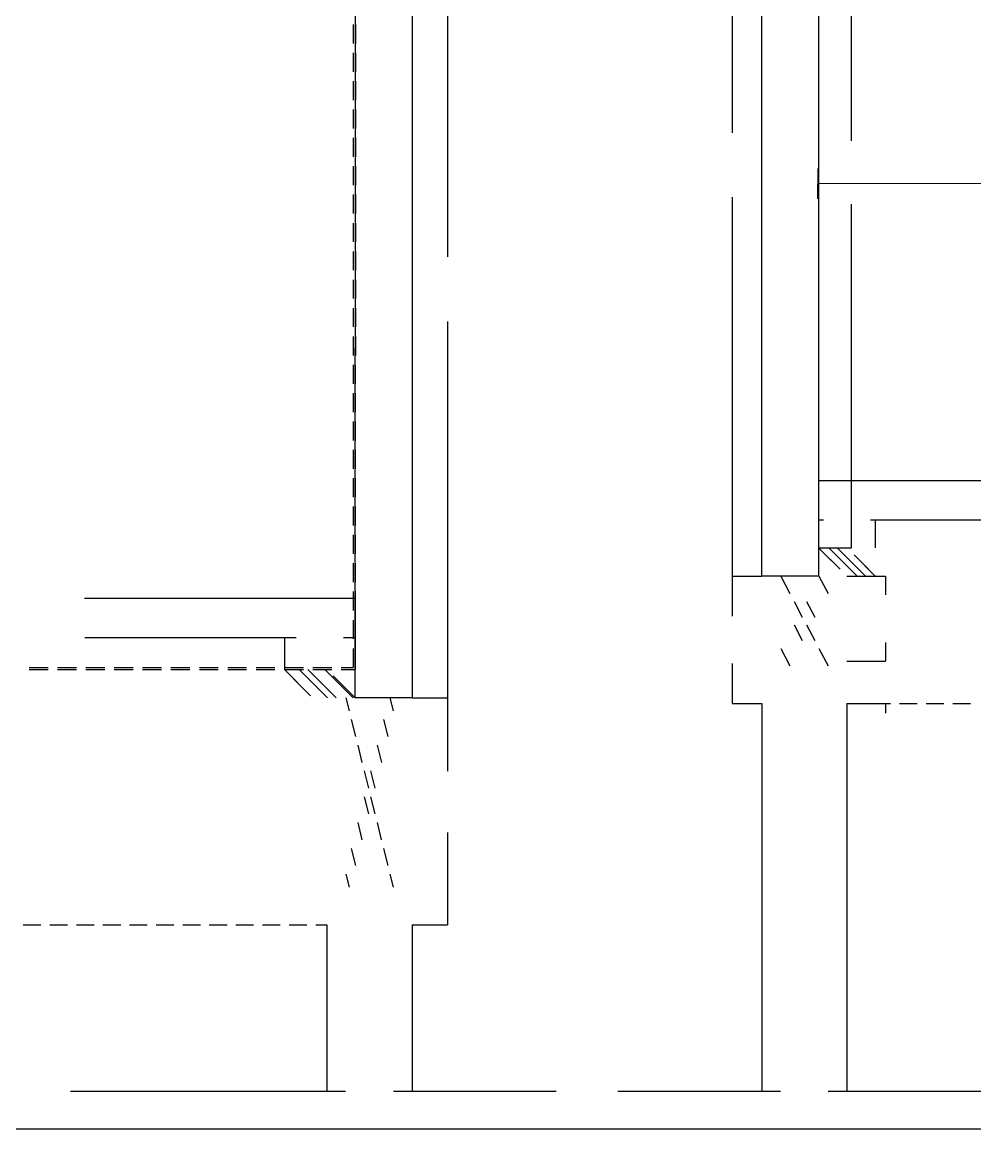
# Model space of a CAD drawing. Header units: metres. Extents: x -20.8 to 16.7, y -14.9 to 14.7.
# Drawn here: x -12.87 to -7.83, y -14.94 to -9.08 of the extents above; entities that cross this region are included whole.
import ezdxf

# ---------------------------------------------------------------- set-up
doc = ezdxf.new("R2010")
doc.units = ezdxf.units.M
doc.layers.add('CAD_DIM_WALL_TO_WALL', color=1, linetype='Continuous')
doc.layers.add('CAD_PLAN_WALLS', color=8, linetype='Continuous')

msp = doc.modelspace()

# ---------------------------------------------------------------- linework, layer by layer
at = {"layer": 'CAD_DIM_WALL_TO_WALL'}
for p, q in [((-8.6662, -9.856), (-8.6664, -10.016)), ((-5.603, -9.94), (-8.6663, -9.936))]:
    msp.add_line(p, q, dxfattribs=at)
at = {"layer": 'CAD_PLAN_WALLS'}
for p, q in [((-9.1185, -7.6616), (-9.1186, -9.667)), ((-8.9615, -12.0127), (-8.9614, -7.6617)), ((-8.6613, -7.6617), (-8.6614, -12.0127)), ((-8.4889, -7.8917), (-8.489, -9.7093)), ((-11.112, -12.6578), (-11.1119, -8.3318)), ((-10.8118, -8.3318), (-10.8119, -12.6578)), ((-10.6245, -8.3318), (-10.6246, -10.324)), ((-11.1239, -9.0945), (-11.1239, -9.1945)), ((-11.1119, -9.0945), (-11.1119, -9.1945)), ((-11.1239, -9.2445), (-11.1239, -9.3445)), ((-11.1119, -9.2445), (-11.1119, -9.3445)), ((-11.1239, -9.3945), (-11.1239, -9.4946)), ((-11.1119, -9.3945), (-11.1119, -9.4946)), ((-11.1239, -9.5446), (-11.1239, -9.6446)), ((-11.1119, -9.5446), (-11.1119, -9.6446)), ((-11.1239, -9.6946), (-11.1239, -9.7946)), ((-11.1119, -9.6946), (-11.1119, -9.7946)), ((-11.1239, -9.8446), (-11.1239, -9.9447)), ((-11.1119, -9.8446), (-11.1119, -9.9447)), ((-11.1239, -9.9947), (-11.1239, -10.0947)), ((-11.1119, -9.9947), (-11.1119, -10.0947)), ((-9.1186, -10.0073), (-9.1186, -12.0127)), ((-8.489, -10.045), (-8.489, -11.8627)), ((-11.1239, -10.1447), (-11.1239, -10.2447)), ((-11.1119, -10.1447), (-11.1119, -10.2447)), ((-11.1239, -10.2947), (-11.1239, -10.3948)), ((-11.1119, -10.2947), (-11.1119, -10.3948)), ((-11.1239, -10.4448), (-11.1239, -10.5448)), ((-11.1119, -10.4448), (-11.1119, -10.5448)), ((-11.1239, -10.5948), (-11.1239, -10.6948)), ((-11.1119, -10.5948), (-11.1119, -10.6948)), ((-10.6246, -10.6655), (-10.6246, -12.6578)), ((-11.1239, -10.7448), (-11.124, -10.8449)), ((-11.1119, -10.7448), (-11.1119, -10.8449)), ((-11.124, -10.8949), (-11.124, -10.9949)), ((-11.112, -10.8949), (-11.112, -10.9949)), ((-11.124, -11.0449), (-11.124, -11.1449)), ((-11.112, -11.0449), (-11.112, -11.1449)), ((-11.124, -11.1949), (-11.124, -11.295)), ((-11.112, -11.1949), (-11.112, -11.295)), ((-11.124, -11.345), (-11.124, -11.445)), ((-11.112, -11.345), (-11.112, -11.445)), ((-11.124, -11.495), (-11.124, -11.595)), ((-11.112, -11.495), (-11.112, -11.595)), ((-8.6614, -11.5079), (-8.6614, -11.8626)), ((-8.6614, -11.5079), (-7.3039, -11.508)), ((-11.124, -11.645), (-11.124, -11.7451)), ((-11.112, -11.645), (-11.112, -11.7451)), ((-8.6615, -11.7146), (-8.6355, -11.7146)), ((-8.6614, -11.7145), (-8.6614, -11.8626)), ((-8.3873, -11.7146), (-8.3613, -11.7146)), ((-8.3614, -11.7145), (-8.3614, -11.8626)), ((-8.3614, -11.7145), (-8.3614, -11.8626)), ((-8.3614, -11.7146), (-7.3049, -11.7146)), ((-11.124, -11.7951), (-11.124, -11.8951)), ((-11.112, -11.7951), (-11.112, -11.8951)), ((-8.6614, -11.8626), (-8.489, -11.8626)), ((-8.6614, -11.8626), (-8.5923, -11.9318)), ((-8.6614, -11.8626), (-8.5474, -11.9767)), ((-8.6076, -11.8626), (-8.4575, -12.0127)), ((-8.5627, -11.8626), (-8.4126, -12.0127)), ((-11.124, -11.9451), (-11.124, -12.0451)), ((-11.112, -11.9451), (-11.112, -12.0451)), ((-8.4728, -11.9012), (-8.3614, -12.0127)), ((-8.4279, -11.9461), (-8.3614, -12.0127)), ((-9.1187, -12.0126), (-8.9615, -12.0126)), ((-9.1187, -12.0126), (-8.9615, -12.0126)), ((-9.1186, -12.0126), (-9.1186, -12.2251)), ((-8.6614, -12.0127), (-8.9615, -12.0127)), ((-8.8615, -12.0126), (-8.8129, -12.105)), ((-8.66, -12.0126), (-8.6114, -12.105)), ((-8.5114, -12.0126), (-8.3081, -12.0127)), ((-8.3081, -12.0126), (-8.3081, -12.1113)), ((-11.124, -12.0951), (-11.124, -12.1952)), ((-11.112, -12.0951), (-11.112, -12.1952)), ((-12.5445, -12.1303), (-11.1119, -12.1304)), ((-11.112, -12.1303), (-11.112, -12.5077)), ((-8.791, -12.1465), (-8.7474, -12.2295)), ((-8.7255, -12.1465), (-8.6819, -12.2295)), ((-11.124, -12.2452), (-11.124, -12.3452)), ((-11.112, -12.2452), (-11.112, -12.3452)), ((-8.791, -12.2709), (-8.7474, -12.3539)), ((-8.7255, -12.2709), (-8.6819, -12.3539)), ((-12.5435, -12.3379), (-11.487, -12.338)), ((-11.4871, -12.3379), (-11.4871, -12.5077)), ((-11.4871, -12.3379), (-11.4871, -12.5077)), ((-11.4871, -12.338), (-11.4243, -12.338)), ((-11.1748, -12.338), (-11.1119, -12.338)), ((-11.112, -12.3379), (-11.112, -12.5077)), ((-11.124, -12.3952), (-11.124, -12.4957)), ((-11.112, -12.3952), (-11.112, -12.5077)), ((-8.8615, -12.3954), (-8.8129, -12.4877)), ((-8.66, -12.3954), (-8.6114, -12.4878)), ((-8.3081, -12.3641), (-8.3081, -12.4628)), ((-8.3081, -12.4127), (-8.3081, -12.4628)), ((-8.5114, -12.4627), (-8.3081, -12.4628)), ((-8.5114, -12.4627), (-8.3081, -12.4628)), ((-12.8374, -12.4957), (-12.7373, -12.4957)), ((-12.8374, -12.5077), (-12.7373, -12.5077)), ((-12.6873, -12.4957), (-12.5873, -12.4957)), ((-12.6873, -12.5077), (-12.5873, -12.5077)), ((-12.5373, -12.4957), (-12.4373, -12.4957)), ((-12.5373, -12.5077), (-12.4373, -12.5077)), ((-12.3873, -12.4957), (-12.2872, -12.4957)), ((-12.3873, -12.5077), (-12.2872, -12.5077)), ((-12.2372, -12.4957), (-12.1372, -12.4957)), ((-12.2372, -12.5077), (-12.1372, -12.5077)), ((-12.0872, -12.4957), (-11.9872, -12.4957)), ((-12.0872, -12.5077), (-11.9872, -12.5077)), ((-11.9372, -12.4957), (-11.8371, -12.4957)), ((-11.9372, -12.5077), (-11.8371, -12.5077)), ((-11.7871, -12.4957), (-11.6871, -12.4957)), ((-11.7871, -12.5077), (-11.6871, -12.5077)), ((-11.6371, -12.4957), (-11.5371, -12.4957)), ((-11.6371, -12.5077), (-11.5371, -12.5077)), ((-11.4871, -12.4957), (-11.387, -12.4957)), ((-11.4871, -12.5077), (-11.387, -12.5077)), ((-11.4871, -12.5077), (-11.3932, -12.6016)), ((-11.4871, -12.5077), (-11.3483, -12.6465)), ((-11.4085, -12.5077), (-11.2584, -12.6577)), ((-11.3636, -12.5077), (-11.2135, -12.6577)), ((-11.337, -12.4957), (-11.237, -12.4957)), ((-11.337, -12.5077), (-11.237, -12.5077)), ((-11.2737, -12.5077), (-11.1237, -12.6577)), ((-11.187, -12.4957), (-11.124, -12.4957)), ((-11.187, -12.5077), (-11.112, -12.5077)), ((-9.1186, -12.4753), (-9.1186, -12.6878)), ((-11.2288, -12.5409), (-11.112, -12.6577)), ((-11.139, -12.6307), (-11.112, -12.6577)), ((-11.162, -12.6578), (-11.145, -12.7257)), ((-10.8119, -12.6578), (-11.112, -12.6578)), ((-10.9289, -12.6578), (-10.912, -12.7257)), ((-10.8119, -12.6577), (-10.6246, -12.6577)), ((-10.8119, -12.6577), (-10.6246, -12.6577)), ((-10.6246, -12.6577), (-10.6247, -13.0453)), ((-9.1187, -12.6878), (-8.9615, -12.6878)), ((-8.9615, -12.6878), (-8.9616, -14.7377)), ((-8.9615, -12.6878), (-8.9616, -14.7377)), ((-8.5114, -12.6878), (-8.5115, -14.7377)), ((-8.5114, -12.6878), (-8.5115, -14.7377)), ((-8.5114, -12.6878), (-8.3081, -12.6878)), ((-8.5114, -12.6878), (-8.4208, -12.6878)), ((-8.3739, -12.6878), (-8.2801, -12.6878)), ((-8.3081, -12.6878), (-8.3081, -12.7378)), ((-8.2332, -12.6878), (-8.1395, -12.6878)), ((-8.0926, -12.6878), (-7.9988, -12.6878)), ((-7.9519, -12.6878), (-7.8582, -12.6878)), ((-11.1336, -12.7712), (-11.1109, -12.8622)), ((-10.9631, -12.7712), (-10.9403, -12.8622)), ((-11.0995, -12.9077), (-11.0768, -12.9987)), ((-10.9972, -12.9077), (-10.9744, -12.9987)), ((-11.0654, -13.0441), (-11.0427, -13.1351)), ((-11.0313, -13.0441), (-11.0086, -13.1351)), ((-11.0654, -13.1806), (-11.0427, -13.2716)), ((-11.0313, -13.1806), (-11.0086, -13.2716)), ((-11.0995, -13.3171), (-11.0768, -13.408)), ((-10.9972, -13.3171), (-10.9745, -13.408)), ((-10.6247, -13.3704), (-10.6247, -13.8581)), ((-11.1337, -13.4535), (-11.1109, -13.5445)), ((-10.9631, -13.4535), (-10.9403, -13.5445)), ((-11.162, -13.59), (-11.145, -13.6579)), ((-10.929, -13.59), (-10.912, -13.658)), ((-12.8689, -13.858), (-12.7752, -13.858)), ((-12.7283, -13.858), (-12.6345, -13.858)), ((-12.5876, -13.858), (-12.4939, -13.858)), ((-12.447, -13.858), (-12.3532, -13.858)), ((-12.3063, -13.858), (-12.2125, -13.858)), ((-12.1657, -13.858), (-12.0719, -13.858)), ((-12.025, -13.858), (-11.9312, -13.858)), ((-11.8844, -13.858), (-11.7906, -13.858)), ((-11.7437, -13.858), (-11.6499, -13.858)), ((-11.603, -13.858), (-11.5093, -13.858)), ((-11.4624, -13.858), (-11.3686, -13.858)), ((-11.3217, -13.858), (-11.262, -13.858)), ((-11.2621, -13.858), (-11.2621, -14.7376)), ((-11.2621, -13.858), (-11.2621, -14.7376)), ((-10.812, -13.858), (-10.812, -14.7376)), ((-10.812, -13.858), (-10.6246, -13.858)), ((-10.812, -13.858), (-10.812, -14.7376)), ((-12.6196, -14.7375), (-11.262, -14.7376)), ((-11.2621, -14.7376), (-11.1635, -14.7376)), ((-10.9106, -14.7376), (-10.8119, -14.7376)), ((-10.812, -14.7376), (-10.0494, -14.7376)), ((-9.7242, -14.7376), (-8.9615, -14.7376)), ((-8.9616, -14.7376), (-8.8629, -14.7376)), ((-8.6101, -14.7376), (-8.5114, -14.7376)), ((-8.5115, -14.7376), (-7.23, -14.7377)), ((-19.4889, -14.9372), (-1.8596, -14.9376))]:
    msp.add_line(p, q, dxfattribs=at)

doc.saveas('drawing.dxf')
